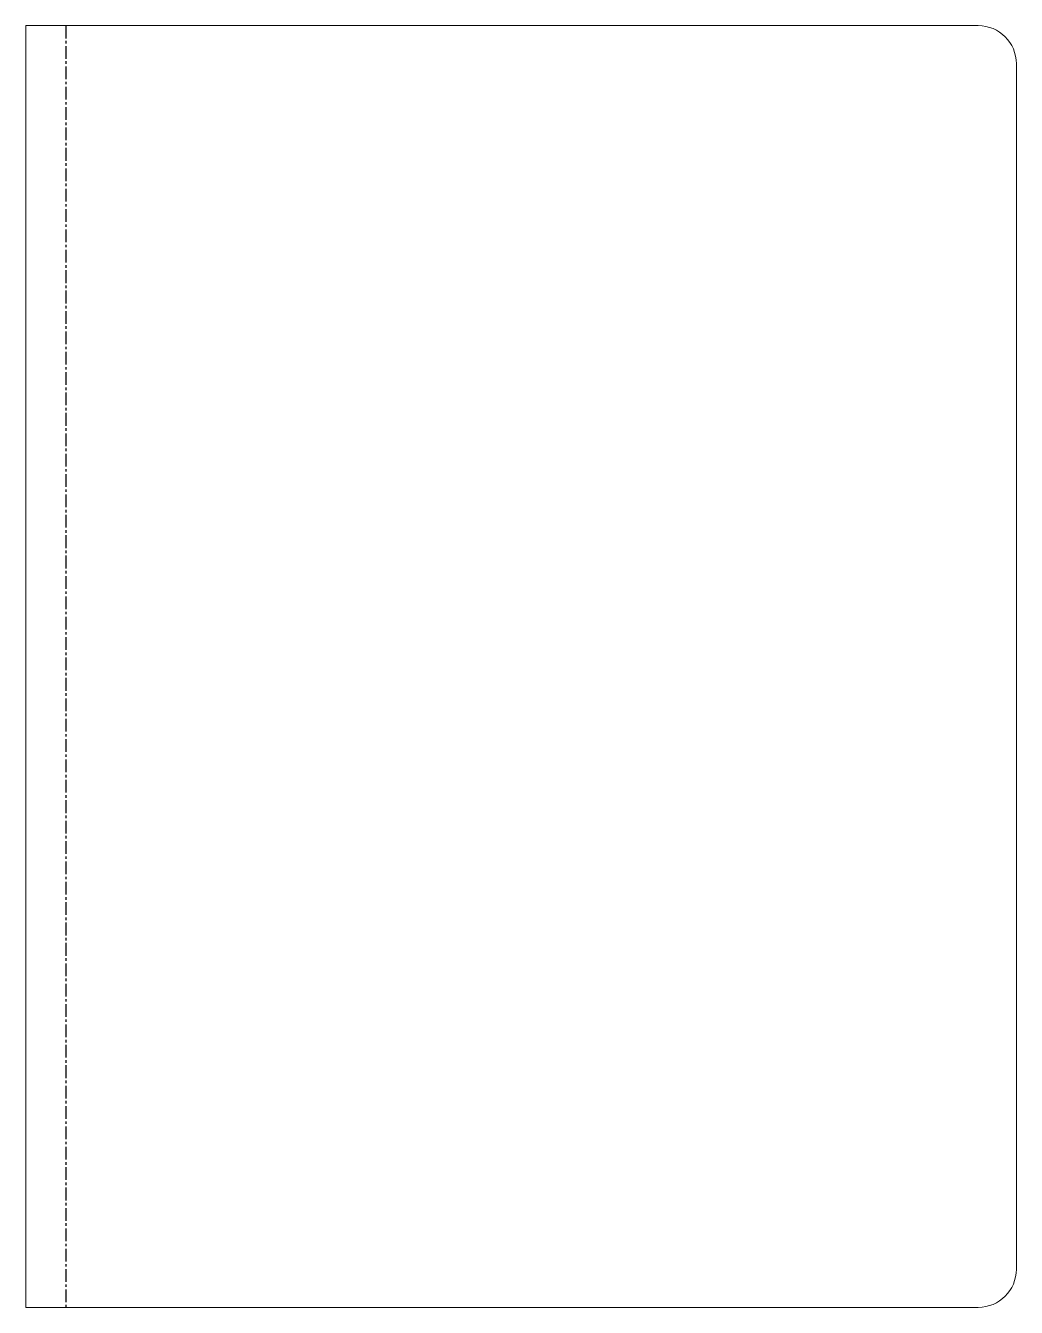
# Model space of a CAD drawing. Header units: millimetres. Extents: x -513 to 474, y -639 to 639.
import ezdxf

# ---------------------------------------------------------------- set-up
doc = ezdxf.new("R2010")
doc.units = ezdxf.units.MM
doc.linetypes.add('CENTERX2', pattern=[20.32, 12.7, -2.54, 2.54, -2.54])

msp = doc.modelspace()

# ---------------------------------------------------------------- linework, layer by layer
at = {"color": 7, "linetype": 'Continuous', "lineweight": 15}
for p, q in [((-513.2, 638.8), (435.8, 638.8)), ((-513.2, -638.8), (-513.2, 638.8)), ((473.8, -600.8), (473.8, 600.8)), ((435.8, -638.8), (-513.2, -638.8))]:
    msp.add_line(p, q, dxfattribs=at)
at = {"color": 7, "linetype": 'CENTERX2'}
msp.add_line((-473.1, 638.8), (-473.1, -638.8), dxfattribs=at)
at = {"color": 7, "linetype": 'Continuous', "lineweight": 15}
for centre, start, end in [((435.8, 600.8), 0, 90), ((435.8, -600.8), 270, 0)]:
    msp.add_arc(centre, 38, start, end, dxfattribs=at)

doc.saveas('drawing.dxf')
